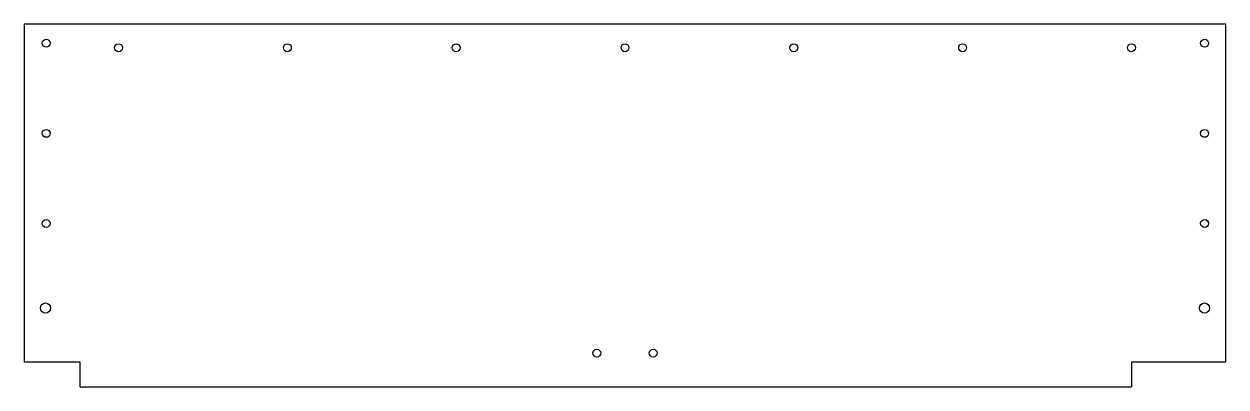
# Model space of a CAD drawing. Header units: millimetres. Extents: x -267 to 267, y -80 to 80.
import ezdxf

# ---------------------------------------------------------------- set-up
doc = ezdxf.new("R2010")
doc.units = ezdxf.units.MM

msp = doc.modelspace()

# ---------------------------------------------------------------- linework, layer by layer
at = {"color": 7, "linetype": 'Continuous', "lineweight": 25}
for p, q in [((267, 80.5), (-267, 80.5)), ((-267, 80.5), (-267, -69.5)), ((267, -69.5), (267, 80.5)), ((-242, -69.5), (-267, -69.5)), ((-242, -80.5), (-242, -69.5)), ((267, -69.5), (225, -69.5)), ((225, -69.5), (225, -80.5)), ((-242, -80.5), (225, -80.5))]:
    msp.add_line(p, q, dxfattribs=at)
for centre, radius in [((-257.15, 72), 1.75), ((-225, 70), 1.75), ((-150, 70), 1.75), ((-75, 70), 1.75), ((0, 70), 1.75), ((75, 70), 1.75), ((150, 70), 1.75), ((225, 70), 1.75), ((257.5, 72), 1.75), ((-257.15, 32), 1.75), ((257.5, 32), 1.75), ((-257.15, -8), 1.75), ((257.5, -8), 1.75), ((-257.5, -45.5), 2.25), ((257.5, -45.5), 2.25), ((-12.5, -65.5), 1.75), ((12.5, -65.5), 1.75)]:
    msp.add_circle(centre, radius, dxfattribs=at)

doc.saveas('drawing.dxf')
